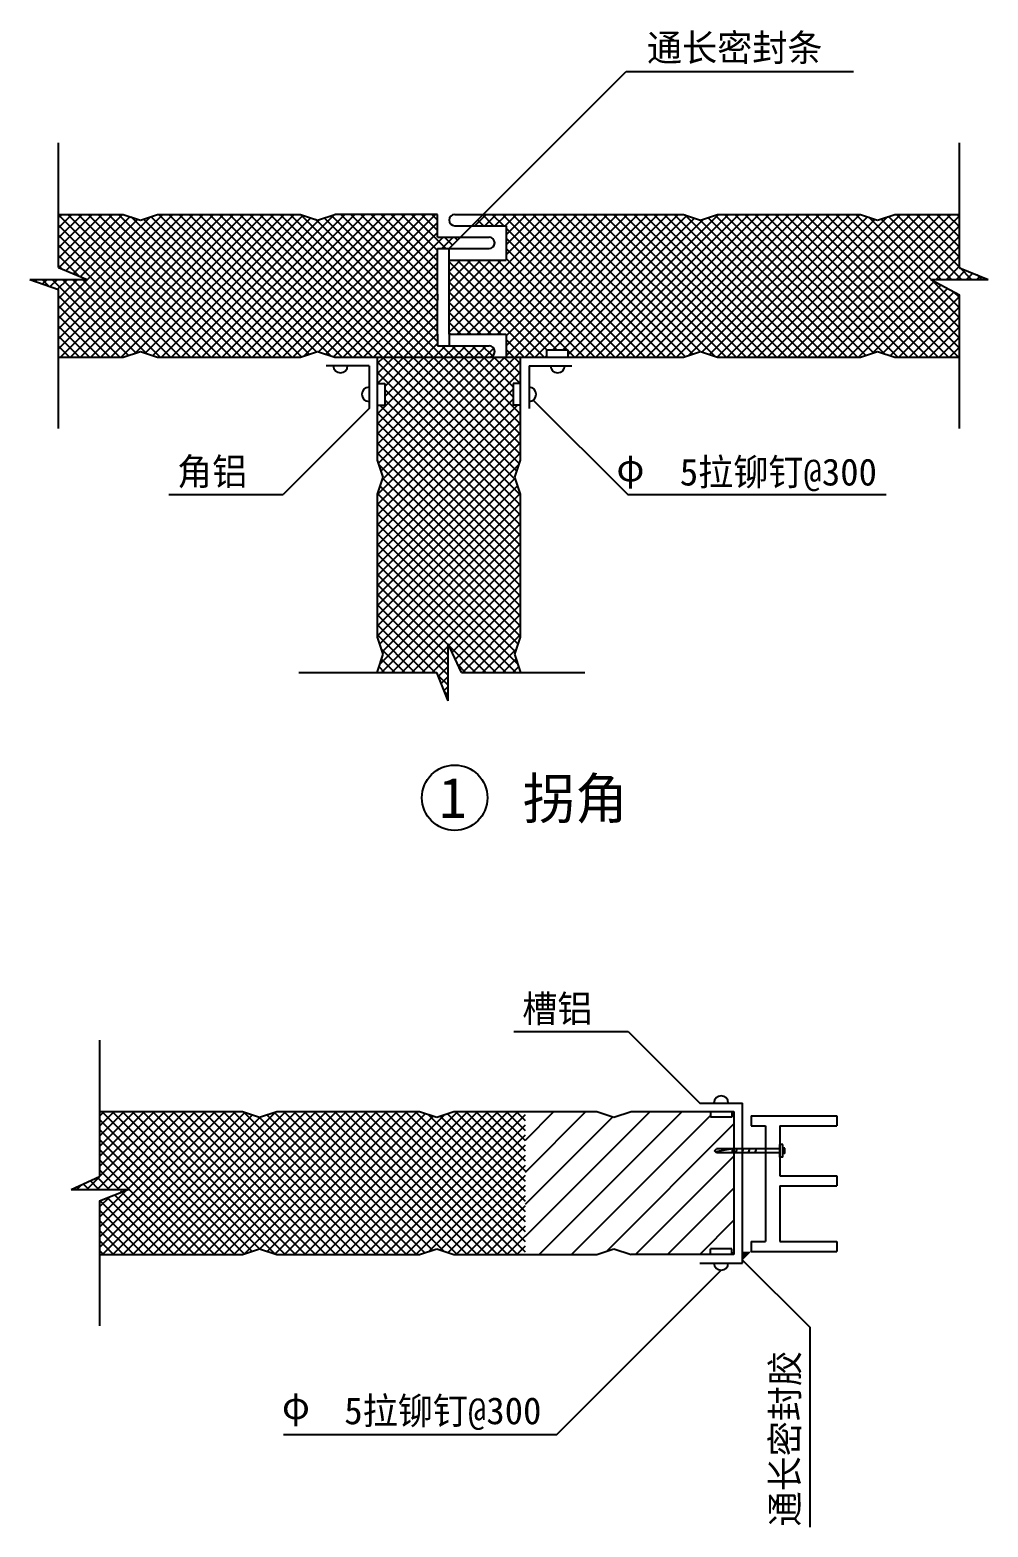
# Model space of a CAD drawing. Header units: metres. Extents: x 2286 to 19880, y 1529 to 20368.
# Drawn here: x 2286 to 8992, y 9555 to 20036 of the extents above; entities that cross this region are included whole.
import ezdxf

# ---------------------------------------------------------------- set-up
doc = ezdxf.new("R2010")
doc.units = ezdxf.units.M
for name, color, linetype in [('1', 2, 'Continuous'), ('2', 3, 'Continuous'), ('3', 4, 'Continuous'), ('4', 5, 'Continuous'), ('5', 6, 'Continuous')]:
    doc.layers.add(name, color=color, linetype=linetype)

msp = doc.modelspace()

# ---------------------------------------------------------------- hatches: boundary and pattern name
at = {"layer": '5'}
h = msp.add_hatch(dxfattribs=at)
h.set_pattern_fill('_U', scale=50)
h.set_pattern_definition([(45, (0, 0), (-112.2532, 112.2532), [])])
h.paths.add_polyline_path([(7213.7, 12175.33), (7091.2, 12175.33), (7076.2, 12188.83), (7091.2, 12202.33), (7213.7, 12202.33), (7213.7, 12463.83), (7198.7, 12463.83), (7198.7, 12423.83), (7048.7, 12423.83), (7048.7, 12463.83), (6493.7, 12463.83), (6373.7, 12423.83), (6253.7, 12463.83), (5753.7, 12463.83), (5753.7, 11463.83), (6253.7, 11463.83), (6373.7, 11503.83), (6493.7, 11463.83), (7048.7, 11463.83), (7048.7, 11503.83), (7198.7, 11503.83), (7198.7, 11463.83), (7213.7, 11463.83)])

# ---------------------------------------------------------------- linework, layer by layer
at = {"layer": '1'}
for p, q in [((2486, 18745.33), (2939.26, 18745.33)), ((2939.26, 18745.33), (3059.26, 18705.33)), ((3059.26, 18705.33), (3179.26, 18745.33)), ((3179.26, 18745.33), (4179.26, 18745.33)), ((4179.26, 18745.33), (4299.26, 18705.33)), ((4299.26, 18705.33), (4419.26, 18745.33)), ((5139.26, 18745.33), (4419.26, 18745.33)), ((5139.26, 18585.33), (5139.26, 18745.33)), ((5259.26, 18745.33), (6859.26, 18745.33)), ((5259.26, 18665.33), (5619.26, 18665.33)), ((5619.26, 18665.33), (5619.26, 18425.33)), ((6859.26, 18745.33), (6979.26, 18705.33)), ((6979.26, 18705.33), (7099.26, 18745.33)), ((7099.26, 18745.33), (8099.26, 18745.33)), ((8099.26, 18745.33), (8219.26, 18705.33)), ((8219.26, 18705.33), (8339.26, 18745.33)), ((8339.26, 18745.33), (8791.95, 18745.33)), ((5139.26, 18585.33), (5499.26, 18585.33)), ((5139.26, 18505.33), (5499.26, 18505.33)), ((5139.26, 18185.33), (5139.26, 18505.33)), ((5219.26, 18425.33), (5619.26, 18425.33)), ((5219.26, 17905.33), (5219.26, 18425.33)), ((5139.26, 17905.33), (5139.26, 18145.33)), ((5219.26, 17905.33), (5219.26, 18145.33)), ((5139.26, 17905.33), (5139.26, 17825.33)), ((5139.26, 17825.33), (5499.26, 17825.33)), ((5219.26, 17905.33), (5619.26, 17905.33)), ((5619.26, 17905.33), (5619.26, 17745.33)), ((2486, 17745.33), (2939.26, 17745.33)), ((2939.26, 17745.33), (3059.26, 17785.33)), ((3059.26, 17785.33), (3179.26, 17745.33)), ((3179.26, 17745.33), (4179.26, 17745.33)), ((4179.26, 17745.33), (4299.26, 17785.33)), ((4299.26, 17785.33), (4419.26, 17745.33)), ((4419.26, 17745.33), (5499.26, 17745.33)), ((4459.26, 17745.33), (5499.26, 17745.33)), ((4719.26, 17025.33), (4719.26, 17745.33)), ((5619.26, 17745.33), (6859.26, 17745.33)), ((5719.26, 17025.33), (5719.26, 17745.33)), ((6859.26, 17745.33), (6979.26, 17785.33)), ((6979.26, 17785.33), (7099.26, 17745.33)), ((7099.26, 17745.33), (8099.26, 17745.33)), ((8099.26, 17745.33), (8219.26, 17785.33)), ((8219.26, 17785.33), (8339.26, 17745.33)), ((8339.26, 17745.33), (8791.95, 17745.33)), ((4659.26, 17685.33), (4359.26, 17685.33)), ((4659.26, 17685.33), (4659.26, 17385.33)), ((5779.26, 17685.33), (5779.26, 17385.33)), ((5779.26, 17685.33), (6079.26, 17685.33)), ((4759.26, 16905.33), (4719.26, 17025.33)), ((5679.26, 16905.33), (5719.26, 17025.33)), ((4719.26, 16785.33), (4759.26, 16905.33)), ((5719.26, 16785.33), (5679.26, 16905.33)), ((4719.26, 15785.33), (4719.26, 16785.33)), ((5719.26, 15785.33), (5719.26, 16785.33)), ((4759.26, 15665.33), (4719.26, 15785.33)), ((5679.26, 15665.33), (5719.26, 15785.33)), ((4719.26, 15545.33), (4759.26, 15665.33)), ((5719.26, 15545.33), (5679.26, 15665.33)), ((4719.26, 15538.95), (4719.26, 15545.33)), ((5719.26, 15538.95), (5719.26, 15545.33)), ((6973.7, 12523.83), (7273.7, 12523.83)), ((7273.7, 11403.83), (7273.7, 12523.83)), ((2773.7, 12463.83), (3773.7, 12463.83)), ((3773.7, 12463.83), (3893.7, 12423.83)), ((3893.7, 12423.83), (4013.7, 12463.83)), ((4013.7, 12463.83), (5013.7, 12463.83)), ((5013.7, 12463.83), (5133.7, 12423.83)), ((5133.7, 12423.83), (5253.7, 12463.83)), ((5253.7, 12463.83), (6253.7, 12463.83)), ((6253.7, 12463.83), (6373.7, 12423.83)), ((6373.7, 12423.83), (6493.7, 12463.83)), ((6493.7, 12463.83), (7213.7, 12463.83)), ((2773.7, 11463.83), (3773.7, 11463.83)), ((3773.7, 11463.83), (3893.7, 11503.83)), ((3893.7, 11503.83), (4013.7, 11463.83)), ((4013.7, 11463.83), (5013.7, 11463.83)), ((5013.7, 11463.83), (5133.7, 11503.83)), ((5133.7, 11503.83), (5253.7, 11463.83)), ((5253.7, 11463.83), (6253.7, 11463.83)), ((6253.7, 11463.83), (6373.7, 11503.83)), ((6373.7, 11503.83), (6493.7, 11463.83)), ((7213.7, 11463.83), (6493.7, 11463.83)), ((6973.7, 11403.83), (7273.7, 11403.83))]:
    msp.add_line(p, q, dxfattribs=at)
for centre, start, end in [((5259.26, 18705.33), 90, 270), ((5499.26, 18545.33), 270, 90), ((5499.26, 17785.33), 270, 90)]:
    msp.add_arc(centre, 40, start, end, dxfattribs=at)
at = {"layer": '2'}
for p, q in [((5219.26, 18506.31), (6458.28, 19745.33)), ((6458.28, 19745.33), (8049.75, 19745.33)), ((2486, 18372.82), (2486, 19245.33)), ((2486, 18372.82), (2486, 19245.33)), ((8791.95, 18371.92), (8791.95, 19245.33)), ((8791.95, 18371.92), (8791.95, 19245.33)), ((5219.26, 18425.33), (5219.26, 18505.33)), ((2486, 18372.82), (2686, 18289.66)), ((8791.95, 18371.92), (8991.95, 18289.66)), ((2286, 18289.66), (2686, 18289.66)), ((2286, 18289.66), (2486, 18218.99)), ((8591.95, 18289.66), (8991.95, 18289.66)), ((8591.95, 18289.66), (8791.95, 18180.78)), ((2486, 17245.33), (2486, 18218.99)), ((5139.26, 18185.33), (5139.26, 18145.33)), ((8791.95, 17245.33), (8791.95, 18180.78)), ((5219.26, 17905.33), (5219.26, 17825.33)), ((5499.26, 17745.33), (5719.26, 17745.33)), ((5904.26, 17745.33), (5904.26, 17795.33)), ((6054.26, 17795.33), (5904.26, 17795.33)), ((6054.26, 17745.33), (6054.26, 17795.33)), ((4719.26, 17560.33), (4769.26, 17560.33)), ((4769.26, 17560.33), (4769.26, 17410.33)), ((5669.26, 17560.33), (5669.26, 17410.33)), ((5719.26, 17560.33), (5669.26, 17560.33)), ((4719.26, 17410.33), (4769.26, 17410.33)), ((5719.26, 17410.33), (5669.26, 17410.33)), ((5808.66, 17444.9), (6469.79, 16783.77)), ((4659.26, 17385.33), (4057.69, 16783.77)), ((3257.69, 16783.77), (4057.69, 16783.77)), ((6469.79, 16783.77), (8278.32, 16783.77)), ((5212.93, 15338.95), (5212.93, 15738.95)), ((5305.83, 15538.95), (5212.93, 15738.95)), ((4168.6, 15538.95), (5134.94, 15538.95)), ((5212.93, 15338.95), (5134.94, 15538.95)), ((5305.83, 15538.95), (6168.6, 15538.95)), ((5305.83, 15538.95), (6168.6, 15538.95)), ((5673.7, 13023.83), (6473.7, 13023.83)), ((6473.7, 13023.83), (6973.7, 12523.83)), ((2773.7, 12963.83), (2773.7, 12008.4)), ((7048.7, 12463.83), (7048.7, 12423.83)), ((7198.7, 12423.83), (7048.7, 12423.83)), ((7198.7, 12463.83), (7198.7, 12423.83)), ((2573.7, 11919.51), (2773.7, 12008.4)), ((2573.7, 11919.51), (2973.7, 11919.51)), ((2773.7, 11839.87), (2973.7, 11919.51)), ((2773.7, 11839.87), (2773.7, 10963.83)), ((2773.7, 11839.87), (2773.7, 10963.83)), ((7048.7, 11463.83), (7048.7, 11503.83)), ((7198.7, 11503.83), (7048.7, 11503.83)), ((7198.7, 11463.83), (7198.7, 11503.83)), ((5973.7, 10203.83), (7123.7, 11353.83)), ((7273.7, 11423.83), (7743.7, 10953.83)), ((7743.7, 10953.83), (7743.7, 9555.23)), ((4061.54, 10203.83), (5973.7, 10203.83))]:
    msp.add_line(p, q, dxfattribs=at)
for centre, start, end in [((4459.26, 17685.33), 180, 0), ((5979.26, 17685.33), 180, 0), ((4659.26, 17485.33), 90, 270), ((5779.26, 17485.33), 270, 90), ((7123.7, 12523.83), 0, 180), ((7123.7, 11403.83), 180, 0)]:
    msp.add_arc(centre, 50, start, end, dxfattribs=at)
msp.add_solid([(7273.7, 11423.83), (7273.7, 11483.83), (7333.7, 11483.83)], dxfattribs=at)
at = {"layer": '4'}
msp.add_circle((5258.68, 14661.17), 228.91, dxfattribs=at)
at = {"layer": '5'}
for p, q in [((2486, 18722.2), (2509.13, 18745.33)), ((2486, 18651.49), (2579.84, 18745.33)), ((2486, 18580.78), (2650.55, 18745.33)), ((2486, 18510.07), (2721.26, 18745.33)), ((2486, 18439.36), (2791.97, 18745.33)), ((2486, 18015.1), (3216.23, 18745.33)), ((2486, 17944.39), (3286.94, 18745.33)), ((2486, 17873.67), (3357.65, 18745.33)), ((2486, 17802.96), (3428.37, 18745.33)), ((3481.43, 17745.33), (2486, 18740.76)), ((2486, 18085.81), (3128.66, 18728.47)), ((3410.72, 17745.33), (2486, 18670.05)), ((2490.37, 18373.03), (2862.68, 18745.33)), ((2499.08, 17745.33), (3499.08, 18745.33)), ((2539.09, 18351.03), (2933.39, 18745.33)), ((3552.14, 17745.33), (2552.14, 18745.33)), ((2569.79, 17745.33), (3569.79, 18745.33)), ((2588.7, 18329.94), (2987.89, 18729.12)), ((3622.85, 17745.33), (2622.85, 18745.33)), ((2639.48, 18310), (3040.92, 18711.44)), ((2640.5, 17745.33), (3640.5, 18745.33)), ((3693.56, 17745.33), (2693.56, 18745.33)), ((2711.21, 17745.33), (3711.21, 18745.33)), ((3764.27, 17745.33), (2764.27, 18745.33)), ((2781.92, 17745.33), (3781.92, 18745.33)), ((3834.98, 17745.33), (2834.98, 18745.33)), ((2852.63, 17745.33), (3852.63, 18745.33)), ((3905.69, 17745.33), (2905.69, 18745.33)), ((2923.34, 17745.33), (3923.34, 18745.33)), ((3976.4, 17745.33), (2994.97, 18726.76)), ((3021.45, 17772.73), (3994.05, 18745.33)), ((4047.11, 17745.33), (3080.15, 18712.3)), ((3093.38, 17773.96), (4064.76, 18745.33)), ((4117.82, 17745.33), (3133.18, 18729.98)), ((3146.42, 17756.28), (4135.47, 18745.33)), ((4186.21, 17747.65), (3188.53, 18745.33)), ((3206.18, 17745.33), (4199.45, 18738.6)), ((4239.25, 17765.33), (3259.24, 18745.33)), ((3276.89, 17745.33), (4252.48, 18720.92)), ((4292.28, 17783.01), (3329.95, 18745.33)), ((3347.6, 17745.33), (4311.78, 18709.51)), ((4391.37, 17754.63), (3400.67, 18745.33)), ((3418.31, 17745.33), (4417.84, 18744.86)), ((4471.38, 17745.33), (3471.38, 18745.33)), ((3489.03, 17745.33), (4489.03, 18745.33)), ((4542.09, 17745.33), (3542.09, 18745.33)), ((3559.74, 17745.33), (4559.74, 18745.33)), ((4612.8, 17745.33), (3612.8, 18745.33)), ((3630.45, 17745.33), (4630.45, 18745.33)), ((4683.51, 17745.33), (3683.51, 18745.33)), ((3701.16, 17745.33), (4701.16, 18745.33)), ((4754.22, 17745.33), (3754.22, 18745.33)), ((3771.87, 17745.33), (4771.87, 18745.33)), ((4824.93, 17745.33), (3824.93, 18745.33)), ((3842.58, 17745.33), (4842.58, 18745.33)), ((4895.64, 17745.33), (3895.64, 18745.33)), ((3913.29, 17745.33), (4913.29, 18745.33)), ((4966.35, 17745.33), (3966.35, 18745.33)), ((3984, 17745.33), (4984, 18745.33)), ((5037.06, 17745.33), (4037.06, 18745.33)), ((4054.71, 17745.33), (5054.71, 18745.33)), ((5107.77, 17745.33), (4107.77, 18745.33)), ((4125.42, 17745.33), (5125.42, 18745.33)), ((5178.48, 17745.33), (4178.48, 18745.33)), ((4204.57, 17753.77), (5139.26, 18688.46)), ((5139.26, 17855.27), (4284.16, 18710.36)), ((5139.26, 17925.98), (4344.74, 18720.5)), ((5139.26, 17996.69), (4397.78, 18738.17)), ((5139.26, 18067.4), (4461.33, 18745.33)), ((5139.26, 18138.11), (4532.04, 18745.33)), ((5139.26, 18208.82), (4602.75, 18745.33)), ((5139.26, 18279.54), (4673.46, 18745.33)), ((5139.26, 18350.25), (4744.17, 18745.33)), ((5139.26, 18420.96), (4814.88, 18745.33)), ((5139.26, 18491.67), (4885.59, 18745.33)), ((5196.3, 18505.33), (4956.3, 18745.33)), ((5139.26, 18633.09), (5027.01, 18745.33)), ((5139.26, 18703.8), (5097.72, 18745.33)), ((5219.26, 17990.64), (5973.95, 18745.33)), ((5219.26, 17919.93), (6044.66, 18745.33)), ((5275.37, 17905.33), (6115.37, 18745.33)), ((5346.08, 17905.33), (6186.08, 18745.33)), ((5389.85, 18665.33), (5384.07, 18671.12)), ((5398.97, 18665.33), (5478.97, 18745.33)), ((5416.79, 17905.33), (6256.79, 18745.33)), ((5460.56, 18665.33), (5419.42, 18706.48)), ((5531.28, 18665.33), (5454.78, 18741.83)), ((5469.69, 18665.33), (5549.69, 18745.33)), ((5487.5, 17905.33), (6327.5, 18745.33)), ((5601.99, 18665.33), (5521.99, 18745.33)), ((5540.4, 18665.33), (5620.4, 18745.33)), ((5558.21, 17905.33), (6398.21, 18745.33)), ((6592.7, 17745.33), (5592.7, 18745.33)), ((5611.11, 18665.33), (5691.11, 18745.33)), ((5619.26, 18602.77), (5761.82, 18745.33)), ((5619.26, 18532.06), (5832.53, 18745.33)), ((5619.26, 18461.35), (5903.24, 18745.33)), ((5619.26, 17895.66), (6468.92, 18745.33)), ((5619.26, 17824.95), (6539.63, 18745.33)), ((5619.26, 17754.24), (6610.35, 18745.33)), ((6663.41, 17745.33), (5663.41, 18745.33)), ((5681.06, 17745.33), (6681.06, 18745.33)), ((6734.12, 17745.33), (5734.12, 18745.33)), ((5751.77, 17745.33), (6751.77, 18745.33)), ((6804.83, 17745.33), (5804.83, 18745.33)), ((5822.48, 17745.33), (6822.48, 18745.33)), ((6871.47, 17749.4), (5875.54, 18745.33)), ((5943.19, 17795.33), (6884.71, 18736.85)), ((6924.5, 17767.08), (5946.25, 18745.33)), ((6013.9, 17795.33), (6937.74, 18719.17)), ((6977.53, 17784.76), (6016.96, 18745.33)), ((6054.26, 17764.98), (7002.29, 18713.01)), ((7081.88, 17751.13), (6087.67, 18745.33)), ((6105.32, 17745.33), (7105.32, 18745.33)), ((7158.38, 17745.33), (6158.38, 18745.33)), ((6176.03, 17745.33), (7176.03, 18745.33)), ((7229.09, 17745.33), (6229.09, 18745.33)), ((6246.74, 17745.33), (7246.74, 18745.33)), ((7299.8, 17745.33), (6299.8, 18745.33)), ((6317.45, 17745.33), (7317.45, 18745.33)), ((7370.51, 17745.33), (6370.51, 18745.33)), ((6388.16, 17745.33), (7388.16, 18745.33)), ((7441.22, 17745.33), (6441.22, 18745.33)), ((6458.87, 17745.33), (7458.87, 18745.33)), ((7511.94, 17745.33), (6511.94, 18745.33)), ((6529.58, 17745.33), (7529.58, 18745.33)), ((7582.65, 17745.33), (6582.65, 18745.33)), ((6600.3, 17745.33), (7600.3, 18745.33)), ((7653.36, 17745.33), (6653.36, 18745.33)), ((6671.01, 17745.33), (7671.01, 18745.33)), ((7724.07, 17745.33), (6724.07, 18745.33)), ((6741.72, 17745.33), (7741.72, 18745.33)), ((7794.78, 17745.33), (6794.78, 18745.33)), ((6812.43, 17745.33), (7812.43, 18745.33)), ((7865.49, 17745.33), (6868.61, 18742.22)), ((6895.08, 17757.27), (7883.14, 18745.33)), ((7936.2, 17745.33), (6974.67, 18706.86)), ((6990.2, 17781.69), (7953.85, 18745.33)), ((8006.91, 17745.33), (7030, 18722.25)), ((7043.23, 17764.01), (8024.56, 18745.33)), ((8077.62, 17745.33), (7083.03, 18739.92)), ((7096.27, 17746.33), (8095.27, 18745.33)), ((8136.06, 17757.6), (7148.33, 18745.33)), ((7165.98, 17745.33), (8149.3, 18728.65)), ((8189.1, 17775.28), (7219.04, 18745.33)), ((7236.69, 17745.33), (8202.33, 18710.97)), ((8265, 17770.08), (7289.75, 18745.33)), ((7307.4, 17745.33), (8291.48, 18729.41)), ((8360.46, 17745.33), (7360.46, 18745.33)), ((7378.11, 17745.33), (8378.11, 18745.33)), ((8431.17, 17745.33), (7431.17, 18745.33)), ((7448.82, 17745.33), (8448.82, 18745.33)), ((8501.88, 17745.33), (7501.88, 18745.33)), ((7519.53, 17745.33), (8519.53, 18745.33)), ((8572.6, 17745.33), (7572.6, 18745.33)), ((7590.24, 17745.33), (8590.24, 18745.33)), ((8643.31, 17745.33), (7643.31, 18745.33)), ((7660.96, 17745.33), (8660.96, 18745.33)), ((8714.02, 17745.33), (7714.02, 18745.33)), ((7731.67, 17745.33), (8731.67, 18745.33)), ((8784.73, 17745.33), (7784.73, 18745.33)), ((7802.38, 17745.33), (8791.95, 18734.9)), ((8791.95, 17808.82), (7855.44, 18745.33)), ((7873.09, 17745.33), (8791.95, 18664.19)), ((8791.95, 17879.53), (7926.15, 18745.33)), ((8791.95, 17950.25), (7996.86, 18745.33)), ((8791.95, 18020.96), (8067.57, 18745.33)), ((8593.96, 18289.66), (8157.79, 18725.82)), ((8664.67, 18289.66), (8241.56, 18712.77)), ((8735.38, 18289.66), (8294.59, 18730.45)), ((8806.09, 18289.66), (8350.41, 18745.33)), ((8791.95, 18374.51), (8421.12, 18745.33)), ((8791.95, 18445.22), (8491.83, 18745.33)), ((8791.95, 18515.93), (8562.54, 18745.33)), ((8791.95, 18586.64), (8633.26, 18745.33)), ((8791.95, 18657.35), (8703.97, 18745.33)), ((8791.95, 18728.06), (8774.68, 18745.33)), ((3340.01, 17745.33), (2486, 18599.34)), ((4304.95, 17783.44), (5139.26, 18617.75)), ((4357.98, 17765.76), (5177.55, 18585.33)), ((5168.26, 18505.33), (5248.26, 18585.33)), ((5242.65, 18529.7), (5187.01, 18585.33)), ((5278, 18565.05), (5257.72, 18585.33)), ((6521.99, 17745.33), (5619.26, 18648.06)), ((6451.28, 17745.33), (5619.26, 18577.35)), ((7943.8, 17745.33), (8791.95, 18593.48)), ((3269.29, 17745.33), (2486, 18528.63)), ((2630.95, 18312.96), (2486, 18457.92)), ((4411.01, 17748.08), (5139.26, 18476.33)), ((6380.56, 17745.33), (5619.26, 18506.64)), ((8014.51, 17745.33), (8791.95, 18522.77)), ((8629.55, 18289.66), (8791.95, 18452.06)), ((2510.11, 18363.1), (2486, 18387.21)), ((4478.97, 17745.33), (5139.26, 18405.61)), ((5219.26, 18414.9), (5229.69, 18425.33)), ((5219.26, 18344.19), (5300.4, 18425.33)), ((5219.26, 18273.48), (5371.11, 18425.33)), ((5219.26, 18202.77), (5441.82, 18425.33)), ((5219.26, 18132.06), (5512.53, 18425.33)), ((5219.26, 18061.35), (5583.24, 18425.33)), ((5885.59, 17745.33), (5219.26, 18411.67)), ((5906.3, 17795.33), (5276.3, 18425.33)), ((5977.01, 17795.33), (5347.01, 18425.33)), ((6047.72, 17795.33), (5417.72, 18425.33)), ((6168.43, 17745.33), (5488.43, 18425.33)), ((6239.14, 17745.33), (5559.14, 18425.33)), ((6309.85, 17745.33), (5619.26, 18435.93)), ((8700.26, 18289.66), (8791.95, 18381.35)), ((8770.97, 18289.66), (8834.98, 18353.67)), ((8876.8, 18289.66), (8796.57, 18369.88)), ((2308.71, 18281.65), (2300.7, 18289.66)), ((2323.2, 18276.56), (2336.29, 18289.66)), ((2417.97, 18243.11), (2371.42, 18289.66)), ((2375, 18257.66), (2407.01, 18289.66)), ((2427.97, 18239.92), (2477.72, 18289.66)), ((2974.65, 17757.13), (2442.13, 18289.66)), ((2479.3, 18220.53), (2548.43, 18289.66)), ((2486, 18156.52), (2619.14, 18289.66)), ((3027.69, 17774.81), (2512.84, 18289.66)), ((3102.18, 17771.02), (2583.55, 18289.66)), ((3198.58, 17745.33), (2654.26, 18289.66)), ((4549.69, 17745.33), (5139.26, 18334.9)), ((4620.4, 17745.33), (5139.26, 18264.19)), ((5814.88, 17745.33), (5219.26, 18340.96)), ((5584.17, 17905.33), (5219.26, 18270.25)), ((8085.22, 17745.33), (8615.29, 18275.4)), ((8184.27, 17773.67), (8661.2, 18250.6)), ((8791.95, 18091.67), (8597.02, 18286.59)), ((8841.68, 18289.66), (8885.09, 18333.07)), ((8912.39, 18289.66), (8936.04, 18313.31)), ((8947.51, 18289.66), (8916.31, 18320.86)), ((8983.1, 18289.66), (8984.87, 18291.43)), ((2915.74, 17745.33), (2486, 18175.08)), ((4691.11, 17745.33), (5139.26, 18193.48)), ((5513.46, 17905.33), (5219.26, 18199.54)), ((8254.79, 17773.49), (8707.49, 18226.18)), ((8307.83, 17755.81), (8753.48, 18201.46)), ((8368.06, 17745.33), (8791.95, 18169.22)), ((8791.95, 18162.38), (8753.07, 18201.25)), ((2845.03, 17745.33), (2486, 18104.37)), ((2774.32, 17745.33), (2486, 18033.66)), ((4761.82, 17745.33), (5139.26, 18122.77)), ((4832.53, 17745.33), (5139.26, 18052.06)), ((5442.75, 17905.33), (5219.26, 18128.82)), ((5372.04, 17905.33), (5219.26, 18058.11)), ((8438.77, 17745.33), (8791.95, 18098.51)), ((8509.48, 17745.33), (8791.95, 18027.8)), ((2703.61, 17745.33), (2486, 17962.95)), ((4903.24, 17745.33), (5139.26, 17981.35)), ((5301.33, 17905.33), (5219.26, 17987.4)), ((8580.19, 17745.33), (8791.95, 17957.09)), ((2632.9, 17745.33), (2486, 17892.24)), ((2562.19, 17745.33), (2486, 17821.53)), ((4973.95, 17745.33), (5139.26, 17910.64)), ((5044.66, 17745.33), (5139.26, 17839.93)), ((5115.37, 17745.33), (5195.37, 17825.33)), ((5249.19, 17745.33), (5169.19, 17825.33)), ((5186.08, 17745.33), (5266.08, 17825.33)), ((5230.61, 17905.33), (5219.26, 17916.69)), ((5319.9, 17745.33), (5239.9, 17825.33)), ((5256.79, 17745.33), (5336.79, 17825.33)), ((5390.61, 17745.33), (5310.61, 17825.33)), ((5327.5, 17745.33), (5407.5, 17825.33)), ((5461.33, 17745.33), (5381.33, 17825.33)), ((5398.21, 17745.33), (5478.21, 17825.33)), ((5523.7, 17753.67), (5452.04, 17825.33)), ((5744.17, 17745.33), (5619.26, 17870.25)), ((8650.9, 17745.33), (8791.95, 17886.38)), ((2491.48, 17745.33), (2486, 17750.82)), ((4719.26, 17702.77), (4761.82, 17745.33)), ((4719.26, 17632.06), (4832.53, 17745.33)), ((4719.26, 17561.35), (4903.24, 17745.33)), ((4719.26, 17349.22), (5115.37, 17745.33)), ((4719.26, 17278.51), (5186.08, 17745.33)), ((4719.26, 17207.8), (5256.79, 17745.33)), ((4719.26, 17137.09), (5327.5, 17745.33)), ((4719.26, 17066.38), (5398.21, 17745.33)), ((4719.26, 16783.53), (5681.06, 17745.33)), ((4726.67, 17003.08), (5468.92, 17745.33)), ((4744.35, 16950.05), (5539.63, 17745.33)), ((4753.71, 16888.7), (5610.35, 17745.33)), ((5719.26, 16780.3), (4754.22, 17745.33)), ((4769.26, 17540.64), (4973.95, 17745.33)), ((4769.26, 17469.93), (5044.66, 17745.33)), ((5686.42, 16883.84), (4824.93, 17745.33)), ((5693.35, 16947.62), (4895.64, 17745.33)), ((5711.03, 17000.66), (4966.35, 17745.33)), ((5719.26, 17063.14), (5037.06, 17745.33)), ((5719.26, 17133.85), (5107.77, 17745.33)), ((5719.26, 17204.56), (5178.48, 17745.33)), ((5719.26, 17275.27), (5249.19, 17745.33)), ((5719.26, 17345.98), (5319.9, 17745.33)), ((5669.26, 17466.69), (5390.61, 17745.33)), ((5669.26, 17537.4), (5461.33, 17745.33)), ((5468.92, 17745.33), (5531.96, 17808.37)), ((5717.04, 17560.33), (5532.04, 17745.33)), ((5719.26, 17628.82), (5602.75, 17745.33)), ((5673.46, 17745.33), (5619.26, 17799.54)), ((5719.26, 17699.54), (5673.46, 17745.33)), ((5893.19, 17745.33), (5904.26, 17756.4)), ((6097.72, 17745.33), (6054.26, 17788.8)), ((8721.62, 17745.33), (8791.95, 17815.67)), ((4719.26, 16712.82), (5719.26, 17712.82)), ((5719.26, 16709.59), (4719.26, 17709.59)), ((4719.26, 16642.11), (5719.26, 17642.11)), ((5719.26, 16638.88), (4719.26, 17638.88)), ((4727.09, 17560.33), (4719.26, 17568.16)), ((4719.26, 16571.4), (5669.26, 17521.4)), ((5719.26, 16568.16), (4769.26, 17518.16)), ((5708.19, 17560.33), (5719.26, 17571.4)), ((4719.26, 16500.69), (5669.26, 17450.69)), ((4719.26, 16429.98), (5699.61, 17410.33)), ((5719.26, 16426.74), (4735.67, 17410.33)), ((5719.26, 16497.45), (4769.26, 17447.45)), ((4719.26, 16359.27), (5719.26, 17359.27)), ((5719.26, 16356.03), (4719.26, 17356.03)), ((4719.26, 16288.56), (5719.26, 17288.56)), ((5719.26, 16285.32), (4719.26, 17285.32)), ((4719.26, 16217.85), (5719.26, 17217.85)), ((5719.26, 16214.61), (4719.26, 17214.61)), ((4719.26, 16147.14), (5719.26, 17147.14)), ((5719.26, 16143.9), (4719.26, 17143.9)), ((4719.26, 16076.43), (5719.26, 17076.43)), ((5719.26, 16073.19), (4719.26, 17073.19)), ((4719.26, 16005.72), (5709.45, 16995.91)), ((5719.26, 16002.48), (4730.68, 16991.05)), ((4719.26, 15935), (5681.84, 16897.59)), ((5719.26, 15931.77), (4755.86, 16895.16)), ((4719.26, 15864.29), (5699.52, 16844.55)), ((4719.26, 15793.58), (5717.19, 16791.52)), ((5719.26, 15790.35), (4720.51, 16789.09)), ((5719.26, 15861.06), (4738.19, 16842.13)), ((5702.83, 15736.06), (4719.26, 16719.64)), ((4734.87, 15738.49), (5719.26, 16722.87)), ((5685.15, 15683.03), (4719.26, 16648.93)), ((5702.81, 15594.66), (4719.26, 16578.22)), ((4737.31, 15599.51), (5719.26, 16581.45)), ((4752.55, 15685.45), (5719.26, 16652.16)), ((5687.81, 15538.95), (4719.26, 16507.5)), ((4747.46, 15538.95), (5719.26, 16510.74)), ((5617.1, 15538.95), (4719.26, 16436.79)), ((5546.39, 15538.95), (4719.26, 16366.08)), ((4818.17, 15538.95), (5719.26, 16440.03)), ((4888.88, 15538.95), (5719.26, 16369.32)), ((5475.68, 15538.95), (4719.26, 16295.37)), ((4959.6, 15538.95), (5719.26, 16298.61)), ((5212.93, 15730.99), (4719.26, 16224.66)), ((5212.93, 15660.28), (4719.26, 16153.95)), ((5218.7, 15727.34), (5719.26, 16227.9)), ((5241.6, 15679.53), (5719.26, 16157.19)), ((5212.93, 15589.57), (4719.26, 16083.24)), ((5264.27, 15631.49), (5719.26, 16086.48)), ((5212.93, 15518.85), (4719.26, 16012.53)), ((5122.13, 15538.95), (4719.26, 15941.82)), ((5286.23, 15582.74), (5719.26, 16015.77)), ((5313.15, 15538.95), (5719.26, 15945.06)), ((5051.42, 15538.95), (4719.26, 15871.11)), ((5383.86, 15538.95), (5719.26, 15874.34)), ((4980.71, 15538.95), (4719.26, 15800.4)), ((5030.31, 15538.95), (5212.93, 15721.57)), ((5404.97, 15538.95), (5220.33, 15723.59)), ((5454.57, 15538.95), (5719.26, 15803.63)), ((4909.99, 15538.95), (4747.08, 15701.86)), ((4839.28, 15538.95), (4747.67, 15630.57)), ((5101.02, 15538.95), (5212.93, 15650.86)), ((5525.28, 15538.95), (5693.05, 15706.72)), ((5595.99, 15538.95), (5690.04, 15632.99)), ((4768.57, 15538.95), (4729.99, 15577.53)), ((5212.93, 15448.14), (5143.26, 15517.82)), ((5145.51, 15512.73), (5212.93, 15580.15)), ((5334.26, 15538.95), (5282.63, 15590.58)), ((5666.7, 15538.95), (5707.71, 15579.96)), ((5165.56, 15462.07), (5212.93, 15509.44)), ((5185.09, 15410.89), (5212.93, 15438.73)), ((5212.93, 15377.43), (5188.91, 15401.46)), ((5205.15, 15360.24), (5212.93, 15368.02)), ((2755.65, 11919.51), (3299.98, 12463.83)), ((2773.7, 12432.53), (2805, 12463.83)), ((2773.7, 12361.82), (2875.71, 12463.83)), ((2773.7, 12291.11), (2946.42, 12463.83)), ((2773.7, 12220.4), (3017.13, 12463.83)), ((2773.7, 12149.69), (3087.84, 12463.83)), ((2773.7, 12078.98), (3158.55, 12463.83)), ((2773.7, 12008.27), (3229.26, 12463.83)), ((2773.7, 11654.71), (3582.82, 12463.83)), ((2773.7, 11584), (3653.53, 12463.83)), ((2773.7, 11513.29), (3724.24, 12463.83)), ((3719.49, 11463.83), (2773.7, 12409.62)), ((3786.07, 11467.96), (2790.2, 12463.83)), ((2794.95, 11463.83), (3789.64, 12458.52)), ((2826.36, 11919.51), (3370.69, 12463.83)), ((3839.11, 11485.64), (2860.91, 12463.83)), ((2865.66, 11463.83), (3842.67, 12440.84)), ((2897.07, 11919.51), (3441.4, 12463.83)), ((3892.14, 11503.31), (2931.62, 12463.83)), ((2936.37, 11463.83), (3897.71, 12425.17)), ((2967.78, 11919.51), (3512.11, 12463.83)), ((3996.65, 11469.51), (3002.33, 12463.83)), ((3007.08, 11463.83), (4003.77, 12460.52)), ((4073.04, 11463.83), (3073.04, 12463.83)), ((3077.79, 11463.83), (4077.79, 12463.83)), ((4143.75, 11463.83), (3143.75, 12463.83)), ((3148.5, 11463.83), (4148.5, 12463.83)), ((4214.46, 11463.83), (3214.46, 12463.83)), ((3219.21, 11463.83), (4219.21, 12463.83)), ((4285.18, 11463.83), (3285.18, 12463.83)), ((3289.92, 11463.83), (4289.92, 12463.83)), ((4355.89, 11463.83), (3355.89, 12463.83)), ((3360.64, 11463.83), (4360.64, 12463.83)), ((4426.6, 11463.83), (3426.6, 12463.83)), ((3431.35, 11463.83), (4431.35, 12463.83)), ((4497.31, 11463.83), (3497.31, 12463.83)), ((3502.06, 11463.83), (4502.06, 12463.83)), ((4513.7, 11518.15), (3568.02, 12463.83)), ((3572.77, 11463.83), (4513.7, 12404.76)), ((4513.7, 11588.86), (3638.73, 12463.83)), ((4513.7, 11659.57), (3709.44, 12463.83)), ((4513.7, 11730.28), (3783.38, 12460.61)), ((4513.7, 11800.99), (3889.44, 12425.25)), ((4513.7, 11871.7), (3944.6, 12440.8)), ((4513.7, 11942.42), (3997.64, 12458.48)), ((4513.7, 12013.13), (4062.99, 12463.83)), ((4513.7, 12083.84), (4133.7, 12463.83)), ((4513.7, 12154.55), (4204.41, 12463.83)), ((4513.7, 12225.26), (4275.12, 12463.83)), ((4513.7, 12295.97), (4345.84, 12463.83)), ((4513.7, 12366.68), (4416.55, 12463.83)), ((4513.7, 12437.39), (4487.26, 12463.83)), ((4513.7, 12404.76), (4572.77, 12463.83)), ((4513.7, 12334.05), (4643.48, 12463.83)), ((4513.7, 12263.34), (4714.19, 12463.83)), ((4513.7, 12192.63), (4784.9, 12463.83)), ((4513.7, 12121.92), (4855.61, 12463.83)), ((4513.7, 12051.21), (4926.32, 12463.83)), ((4513.7, 11980.5), (4997.03, 12463.83)), ((4513.7, 11697.66), (5279.87, 12463.83)), ((4513.7, 11626.95), (5350.58, 12463.83)), ((4513.7, 11556.24), (5421.3, 12463.83)), ((4513.7, 11485.52), (5492.01, 12463.83)), ((4513.7, 11909.79), (5054.23, 12450.32)), ((4513.7, 11768.37), (5186.9, 12441.56)), ((5487.26, 11463.83), (4513.7, 12437.39)), ((4513.7, 11839.08), (5107.26, 12432.64)), ((5557.97, 11463.83), (4557.97, 12463.83)), ((4562.72, 11463.83), (5562.72, 12463.83)), ((5628.68, 11463.83), (4628.68, 12463.83)), ((4633.43, 11463.83), (5633.43, 12463.83)), ((5699.39, 11463.83), (4699.39, 12463.83)), ((4704.14, 11463.83), (5704.14, 12463.83)), ((5753.7, 11480.23), (4770.1, 12463.83)), ((4774.85, 11463.83), (5753.7, 12442.68)), ((5753.7, 11550.94), (4840.81, 12463.83)), ((4845.56, 11463.83), (5753.7, 12371.97)), ((5753.7, 11621.65), (4911.52, 12463.83)), ((5753.7, 11692.36), (4982.23, 12463.83)), ((5753.7, 11763.08), (5072.56, 12444.21)), ((5753.7, 11833.79), (5156.16, 12431.32)), ((5753.7, 11904.5), (5209.2, 12449)), ((5753.7, 11975.21), (5265.07, 12463.83)), ((5753.7, 12045.92), (5335.78, 12463.83)), ((5753.7, 12116.63), (5406.5, 12463.83)), ((5753.7, 12187.34), (5477.21, 12463.83)), ((5753.7, 12258.05), (5547.92, 12463.83)), ((5753.7, 12328.76), (5618.63, 12463.83)), ((5753.7, 12399.47), (5689.34, 12463.83)), ((7213.7, 12463.83), (7213.7, 11463.83)), ((7333.7, 12433.83), (7933.7, 12433.83)), ((7333.7, 12433.83), (7333.7, 12363.83)), ((7933.7, 12433.83), (7933.7, 12363.83)), ((3648.78, 11463.83), (2773.7, 12338.91)), ((3578.07, 11463.83), (2773.7, 12268.2)), ((3643.48, 11463.83), (4513.7, 12334.05)), ((3714.19, 11463.83), (4513.7, 12263.34)), ((5416.55, 11463.83), (4513.7, 12366.68)), ((5345.84, 11463.83), (4513.7, 12295.97)), ((4916.27, 11463.83), (5753.7, 12301.26)), ((7333.7, 12363.83), (7433.7, 12363.83)), ((7433.7, 12363.83), (7433.7, 11553.83)), ((7533.7, 12363.83), (7533.7, 12013.83)), ((7533.7, 12363.83), (7933.7, 12363.83)), ((3507.36, 11463.83), (2773.7, 12197.49)), ((3790.5, 11469.43), (4513.7, 12192.63)), ((5275.12, 11463.83), (4513.7, 12225.26)), ((4986.98, 11463.83), (5753.7, 12230.55)), ((5079.69, 11485.83), (5753.7, 12159.84)), ((7076.2, 12188.83), (7091.2, 12202.33)), ((7091.2, 12175.33), (7076.2, 12188.83)), ((7204.03, 12202.33), (7083.7, 12182.08)), ((7533.7, 12202.33), (7091.2, 12202.33)), ((7533.7, 12175.33), (7091.2, 12175.33)), ((7204.03, 12175.33), (7204.03, 12202.33)), ((7226.2, 12175.33), (7235.2, 12202.33)), ((7271.2, 12175.33), (7280.2, 12202.33)), ((7316.2, 12175.33), (7325.2, 12202.33)), ((7361.2, 12175.33), (7370.2, 12202.33)), ((7556.2, 12233.83), (7533.7, 12233.83)), ((7533.7, 12143.83), (7533.7, 12233.83)), ((7556.2, 12143.83), (7556.2, 12233.83)), ((7569.7, 12206.83), (7556.2, 12206.83)), ((7569.7, 12170.83), (7556.2, 12170.83)), ((7569.7, 12170.83), (7569.7, 12206.83)), ((3436.65, 11463.83), (2773.7, 12126.78)), ((2910.26, 11919.51), (2773.7, 12056.07)), ((3895.13, 11503.35), (4513.7, 12121.92)), ((5179.77, 11488.47), (4513.7, 12154.55)), ((5103.7, 11493.83), (4513.7, 12083.84)), ((5159.73, 11495.16), (5753.7, 12089.13)), ((7556.2, 12143.83), (7533.7, 12143.83)), ((2614.23, 11919.51), (2646.53, 11951.81)), ((2698.13, 11919.51), (2660.97, 11956.67)), ((2684.94, 11919.51), (2772.25, 12006.81)), ((2768.84, 11919.51), (2708.06, 11980.29)), ((2839.55, 11919.51), (2757.67, 12001.39)), ((3948.17, 11485.68), (4513.7, 12051.21)), ((4001.2, 11468), (4513.7, 11980.5)), ((5050.67, 11476.16), (4513.7, 12013.13)), ((5212.76, 11477.48), (5753.7, 12018.42)), ((7533.7, 12013.83), (7933.7, 12013.83)), ((7933.7, 12013.83), (7933.7, 11943.83)), ((2627.42, 11919.51), (2611.03, 11935.9)), ((2773.7, 11725.42), (2965.81, 11917.53)), ((2773.7, 11796.13), (2845.45, 11867.89)), ((3224.52, 11463.83), (2828.16, 11860.19)), ((3295.23, 11463.83), (2878.75, 11880.3)), ((3365.94, 11463.83), (2922.95, 11906.82)), ((4067.74, 11463.83), (4513.7, 11909.79)), ((4992.28, 11463.83), (4513.7, 11942.42)), ((4921.57, 11463.83), (4513.7, 11871.7)), ((5269.82, 11463.83), (5753.7, 11947.71)), ((5340.53, 11463.83), (5753.7, 11877)), ((7533.7, 11943.83), (7533.7, 11553.83)), ((7533.7, 11943.83), (7933.7, 11943.83)), ((3083.09, 11463.83), (2773.7, 11773.23)), ((3153.8, 11463.83), (2777.57, 11840.07)), ((4138.45, 11463.83), (4513.7, 11839.08)), ((4209.16, 11463.83), (4513.7, 11768.37)), ((4850.86, 11463.83), (4513.7, 11800.99)), ((5411.24, 11463.83), (5753.7, 11806.29)), ((3012.38, 11463.83), (2773.7, 11702.52)), ((4279.87, 11463.83), (4513.7, 11697.66)), ((4780.15, 11463.83), (4513.7, 11730.28)), ((4709.44, 11463.83), (4513.7, 11659.57)), ((5481.96, 11463.83), (5753.7, 11735.57)), ((5552.67, 11463.83), (5753.7, 11664.86)), ((2941.67, 11463.83), (2773.7, 11631.81)), ((2870.96, 11463.83), (2773.7, 11561.09)), ((4350.58, 11463.83), (4513.7, 11626.95)), ((4421.3, 11463.83), (4513.7, 11556.24)), ((4638.73, 11463.83), (4513.7, 11588.86)), ((5623.38, 11463.83), (5753.7, 11594.15)), ((7333.7, 11553.83), (7333.7, 11483.83)), ((7333.7, 11553.83), (7433.7, 11553.83)), ((7533.7, 11553.83), (7933.7, 11553.83)), ((7933.7, 11553.83), (7933.7, 11483.83)), ((2800.25, 11463.83), (2773.7, 11490.38)), ((4492.01, 11463.83), (4513.7, 11485.52)), ((4568.02, 11463.83), (4513.7, 11518.15)), ((5694.09, 11463.83), (5753.7, 11523.44)), ((7333.7, 11483.83), (7933.7, 11483.83))]:
    msp.add_line(p, q, dxfattribs=at)

# ---------------------------------------------------------------- texts
at = {"layer": '3'}
msp.add_text('通长密封胶', height=189, rotation=90, dxfattribs=at).set_placement((7664.82, 9559.67))
at = {"layer": '4'}
for s, height, p in [('通长密封条', 189, (6604.67, 19817.12)), ('角铝', 189, (3315.63, 16849.74)), ('φ', 189, (6391.38, 16876.21)), ('   5拉铆钉@300', 189, (6448.57, 16846.84)), ('1', 282, (5150.45, 14520.17)), ('拐角', 282, (5735.94, 14514.81)), ('槽铝', 189, (5731.64, 13089.8)), ('φ', 189, (4049.99, 10311.37)), ('   5拉铆钉@300', 189, (4100.32, 10274.99))]:
    msp.add_text(s, height=height, dxfattribs=at).set_placement(p)

doc.saveas('drawing.dxf')
